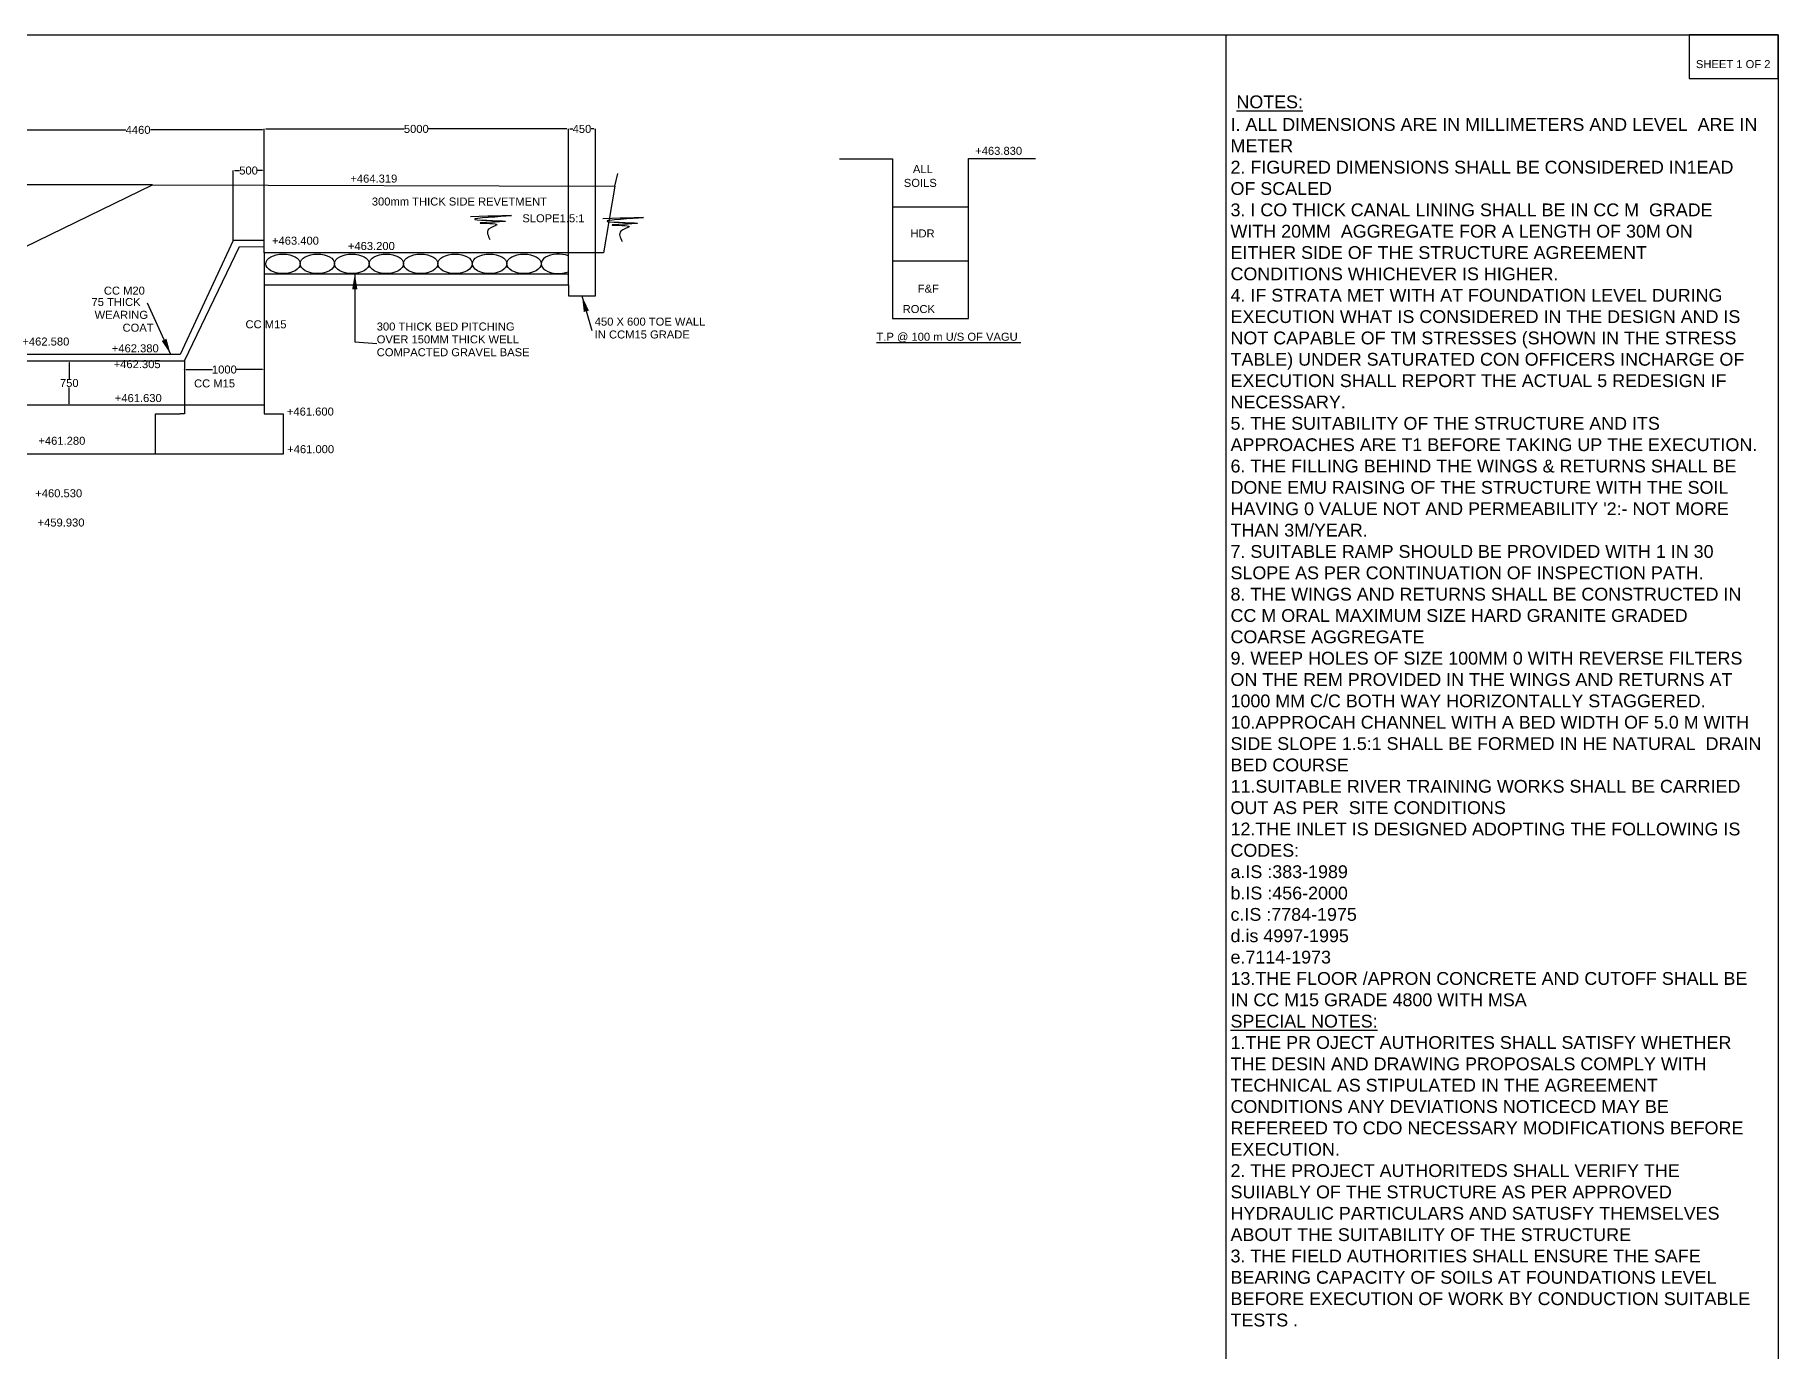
# Model space of a CAD drawing. Header units: inches. Extents: x 1508 to 4265, y 356 to 2032.
# Drawn here: x 3176 to 4265, y 1210 to 2032 of the extents above; entities that cross this region are included whole.
import ezdxf

# ---------------------------------------------------------------- set-up
doc = ezdxf.new("R2010")
doc.units = ezdxf.units.IN
doc.header["$MEASUREMENT"] = 0
doc.layers.add('DIMENSIONS', color=7, linetype='Continuous')
doc.layers.add('TEXT', color=1, linetype='Continuous')
doc.styles.get("Standard").update_dxf_attribs({"font": 'arial.ttf', "height": 5})
doc.dimstyles.get("Standard").update_dxf_attribs({"dimtxt": 0.18, "dimasz": 1, "dimexe": 0.18, "dimexo": 0.0625, "dimgap": 0.09, "dimtad": 0, "dimtih": 1, "dimtoh": 1, "dimdec": 4, "dimzin": 0, "dimdsep": 46, "dimtxsty": 'Standard', "dimcen": 0.09, "dimadec": 0, "dimazin": 0, "dimtfac": 1, "dimtdec": 4, "dimtofl": 0, "dimtmove": 0, "dimatfit": 3, "dimfxl": 1, "dimtolj": 1, "dimtzin": 0, "dimarcsym": 0})

# ---------------------------------------------------------------- blocks, each defined once
blk = doc.blocks.new('*D9')
at = {"layer": 'Defpoints', "color": 0, "transparency": 16777216}
for p in [(3319.6, 1972.4), (3319.6, 1937.9), (3162, 1895.5)]:
    blk.add_point(p, dxfattribs=at)
at = {"layer": 'DIMENSIONS', "color": 0, "lineweight": -2, "transparency": 16777216}
for p, q in [((3162, 1895.5), (3162, 1972.6)), ((3163, 1972.4), (3233.2, 1972.4)), ((3318.6, 1972.4), (3248.5, 1972.4)), ((3319.6, 1938), (3319.6, 1972.6))]:
    blk.add_line(p, q, dxfattribs=at)
at = {"layer": 'DIMENSIONS', "color": 0, "transparency": 16777216}
for points in [[(3163, 1972.5), (3163, 1972.2), (3162, 1972.4)], [(3318.6, 1972.5), (3318.6, 1972.2), (3319.6, 1972.4)]]:
    blk.add_solid(points, dxfattribs=at)
at = {"layer": 'DIMENSIONS', "color": 0, "transparency": 16777216, "insert": (3240.8, 1972.4), "char_height": 5, "attachment_point": 5}
blk.add_mtext('\\A1;4460', dxfattribs=at)
blk = doc.blocks.new('*D10')
at = {"layer": 'Defpoints', "color": 0, "transparency": 16777216}
for p in [(3509.6, 1973), (3319.6, 1937.9), (3509.6, 1895.5)]:
    blk.add_point(p, dxfattribs=at)
at = {"layer": 'DIMENSIONS', "color": 0, "lineweight": -2, "transparency": 16777216}
for p, q in [((3319.6, 1938), (3319.6, 1973.1)), ((3320.6, 1973), (3407.1, 1973)), ((3508.6, 1973), (3422.2, 1973)), ((3509.6, 1895.6), (3509.6, 1973.1))]:
    blk.add_line(p, q, dxfattribs=at)
at = {"layer": 'DIMENSIONS', "color": 0, "transparency": 16777216}
for points in [[(3320.6, 1973.1), (3320.6, 1972.8), (3319.6, 1973)], [(3508.6, 1973.1), (3508.6, 1972.8), (3509.6, 1973)]]:
    blk.add_solid(points, dxfattribs=at)
at = {"layer": 'DIMENSIONS', "color": 0, "transparency": 16777216, "insert": (3414.6, 1973), "char_height": 5, "attachment_point": 5}
blk.add_mtext('\\A1;5000', dxfattribs=at)
blk = doc.blocks.new('*D11')
at = {"layer": 'Defpoints', "color": 0, "transparency": 16777216}
for p in [(3526.6, 1973), (3509.6, 1895.5), (3526.6, 1895.5)]:
    blk.add_point(p, dxfattribs=at)
at = {"layer": 'DIMENSIONS', "color": 0, "lineweight": -2, "transparency": 16777216}
for p, q in [((3509.6, 1895.6), (3509.6, 1973.1)), ((3510.6, 1973), (3512.4, 1973)), ((3525.6, 1973), (3523.8, 1973)), ((3526.6, 1895.6), (3526.6, 1973.1))]:
    blk.add_line(p, q, dxfattribs=at)
at = {"layer": 'DIMENSIONS', "color": 0, "transparency": 16777216}
for points in [[(3510.6, 1973.1), (3510.6, 1972.8), (3509.6, 1973)], [(3525.6, 1973.1), (3525.6, 1972.8), (3526.6, 1973)]]:
    blk.add_solid(points, dxfattribs=at)
at = {"layer": 'DIMENSIONS', "color": 0, "transparency": 16777216, "insert": (3518.1, 1973), "char_height": 5, "attachment_point": 5}
blk.add_mtext('\\A1;450', dxfattribs=at)
blk = doc.blocks.new('*D19')
at = {"layer": 'Defpoints', "color": 0, "transparency": 16777216}
for p in [(3197.8, 1828.1), (3197.8, 1800.4), (3197.8, 1800.4)]:
    blk.add_point(p, dxfattribs=at)
at = {"layer": 'DIMENSIONS', "color": 0, "lineweight": -2, "transparency": 16777216}
for p, q in [((3197.8, 1828.1), (3197.7, 1828.1)), ((3197.8, 1827.1), (3197.8, 1816.9)), ((3197.8, 1801.4), (3197.8, 1811.6)), ((3197.8, 1800.4), (3197.7, 1800.4))]:
    blk.add_line(p, q, dxfattribs=at)
at = {"layer": 'DIMENSIONS', "color": 0, "transparency": 16777216}
for points in [[(3197.7, 1827.1), (3198, 1827.1), (3197.8, 1828.1)], [(3197.7, 1801.4), (3198, 1801.4), (3197.8, 1800.4)]]:
    blk.add_solid(points, dxfattribs=at)
at = {"layer": 'DIMENSIONS', "color": 0, "transparency": 16777216, "insert": (3197.8, 1814.3), "char_height": 5, "attachment_point": 5}
blk.add_mtext('\\A1;750', dxfattribs=at)
blk = doc.blocks.new('*D21')
at = {"layer": 'Defpoints', "color": 0, "transparency": 16777216}
for p in [(3319.5, 1947), (3300.2, 1903.3), (3319.5, 1903.3)]:
    blk.add_point(p, dxfattribs=at)
at = {"layer": 'DIMENSIONS', "color": 0, "lineweight": -2, "transparency": 16777216}
for p, q in [((3300.2, 1903.4), (3300.2, 1947.1)), ((3301.2, 1947), (3304.2, 1947)), ((3318.5, 1947), (3315.4, 1947)), ((3319.5, 1903.4), (3319.5, 1947.1))]:
    blk.add_line(p, q, dxfattribs=at)
at = {"layer": 'DIMENSIONS', "color": 0, "transparency": 16777216}
for points in [[(3301.2, 1947.1), (3301.2, 1946.8), (3300.2, 1947)], [(3318.5, 1947.1), (3318.5, 1946.8), (3319.5, 1947)]]:
    blk.add_solid(points, dxfattribs=at)
at = {"layer": 'DIMENSIONS', "color": 0, "transparency": 16777216, "insert": (3309.8, 1947), "char_height": 5, "attachment_point": 5}
blk.add_mtext('\\A1;500', dxfattribs=at)
blk = doc.blocks.new('*D22')
at = {"layer": 'Defpoints', "color": 0, "transparency": 16777216}
for p in [(3269.8, 1822.7), (3319.5, 1822.7), (3319.5, 1822.7)]:
    blk.add_point(p, dxfattribs=at)
at = {"layer": 'DIMENSIONS', "color": 0, "lineweight": -2, "transparency": 16777216}
for p, q in [((3269.8, 1822.8), (3269.8, 1822.9)), ((3270.8, 1822.7), (3287.3, 1822.7)), ((3318.5, 1822.7), (3302, 1822.7)), ((3319.5, 1822.8), (3319.5, 1822.9))]:
    blk.add_line(p, q, dxfattribs=at)
at = {"layer": 'DIMENSIONS', "color": 0, "transparency": 16777216}
for points in [[(3270.8, 1822.9), (3270.8, 1822.6), (3269.8, 1822.7)], [(3318.5, 1822.9), (3318.5, 1822.6), (3319.5, 1822.7)]]:
    blk.add_solid(points, dxfattribs=at)
at = {"layer": 'DIMENSIONS', "color": 0, "transparency": 16777216, "insert": (3294.7, 1822.7), "char_height": 5, "attachment_point": 5}
blk.add_mtext('\\A1;1000', dxfattribs=at)

msp = doc.modelspace()

# ---------------------------------------------------------------- linework, layer by layer
at = {"color": 0}
for points in [[(3249.77906, 1938.12615), (3538.7305, 1937.34489), (3540.41917, 1945.14995)], [(3093.30591, 1895.35499), (3162.04086, 1895.35499), (3249.77906, 1938.12615), (3142.28984, 1938.12615), (3093.30591, 1925.56166)], [(3538.7305, 1937.34489), (3531.52699, 1895.54303), (3319.48424, 1895.54303), (3319.59887, 1937.93737)], [(3319.50531, 1903.33657), (3300.1701, 1903.33657), (3267.04424, 1832.16133), (3162.65011, 1832.16133)], [(3162.65011, 1828.08918), (3269.815, 1828.08918), (3304.05393, 1899.49183), (3319.49481, 1899.45008)], [(3319.49481, 1895.54303), (3319.49481, 1795.00355), (3331.36945, 1795.00355), (3331.36945, 1769.82675), (3251.59153, 1769.82675), (3251.59153, 1795.00355), (3267.09494, 1795.00355)], [(3319.49481, 1875.64326), (3509.63808, 1875.64326), (3509.63808, 1895.54303)], [(3509.63808, 1875.64326), (3509.63808, 1868.75249), (3526.60109, 1868.75249), (3526.60109, 1895.54303)], [(3509.63808, 1882.30522), (3319.49481, 1882.30522)], [(3269.815, 1828.08918), (3269.815, 1795.00355), (3267.09494, 1795.00355)], [(3319.49481, 1800.44158), (3162.65011, 1800.44158)], [(3251.59153, 1769.82675), (3162.65011, 1769.82675)]]:
    msp.add_lwpolyline(points, dxfattribs=at)
msp.add_ellipse((3503.37007, 1888.78472), major_axis=(10.7527, 0), ratio=0.5664618212, start_param=0.9484729939, end_param=5.3347123133, dxfattribs=at)
for centre in [(3331.32684, 1888.78472), (3352.83224, 1888.78472), (3374.33764, 1888.78472), (3395.84305, 1888.78472), (3417.34845, 1888.78472), (3438.85386, 1888.78472), (3460.35926, 1888.78472), (3481.86466, 1888.78472)]:
    msp.add_ellipse(centre, major_axis=(10.7527, 0), ratio=0.5664618212, dxfattribs=at)
for points in [[(3448.51051, 1918.39032), (3473.04836, 1918.70606), (3451.19599, 1916.49591), (3470.15226, 1915.23298), (3454.46068, 1914.23315), (3464.99195, 1913.12807), (3459.72631, 1910.33909), (3460.62146, 1903.91915)], [(3531.11352, 1917.15114), (3555.65138, 1917.46688), (3533.799, 1915.25674), (3552.75528, 1913.9938), (3537.06369, 1912.99397), (3547.59496, 1911.8889), (3542.32932, 1909.09991), (3543.22448, 1902.67998)]]:
    msp.add_spline(points, degree=3, dxfattribs=at)
at = {"layer": 'TEXT', "color": 0}
for points in [[(4265.43554, 356.16961), (1507.85555, 356.16961), (1507.85555, 2031.77077), (4265.43554, 2031.77077)], [(4265.43554, 2031.77077), (4209.76877, 2031.77077), (4209.76877, 2004.60515), (4265.43554, 2004.60515)]]:
    msp.add_lwpolyline(points, close=True, dxfattribs=at)
for points in [[(3920.62064, 939.42481), (3920.62064, 2031.77077)], [(3679.05834, 1954.27134), (3712.11769, 1954.27134), (3712.11769, 1854.64568), (3759.51762, 1854.64568), (3759.51762, 1954.58619), (3801.48733, 1954.58619)], [(3759.51762, 1924.0649), (3712.11769, 1924.0649)], [(3759.51762, 1890.43121), (3712.11769, 1890.43121)]]:
    msp.add_lwpolyline(points, dxfattribs=at)

# ---------------------------------------------------------------- texts
for s, height, p in [('SHEET 1 OF 2', 5, (4214.05975, 2011.00993)), ('%%UNOTES:', 8, (3926.97471, 1985.94219)), ('+463.830', 5, (3763.77322, 1956.84118)), ('ALL', 5, (3724.88774, 1945.45339)), ('+464.319', 5, (3373.40561, 1939.50321)), ('SOILS ', 5, (3719.19696, 1936.81939)), ('300mm THICK SIDE REVETMENT', 5, (3386.81311, 1925.17626)), ('SLOPE1.5:1', 5, (3480.86184, 1914.69635)), ('HDR ', 5, (3723.30696, 1905.23158)), ('+463.400', 5, (3324.43262, 1900.73109)), ('+463.200', 5, (3371.85183, 1897.39086)), ('CC M20', 5, (3219.39874, 1869.51877)), ('F&F ', 5, (3727.91007, 1870.76621)), ('75 THICK', 5, (3211.67711, 1862.42943)), ('ROCK ', 5, (3718.47217, 1858.01626)), (' WEARING', 5, (3211.67711, 1854.39737)), ('CC M15', 5, (3307.89099, 1848.49209)), ('300 THICK BED PITCHING', 5, (3389.88207, 1847.10016)), ('450 X 600 TOE WALL', 5, (3526.08362, 1850.15466)), ('+462.580', 5, (3168.49514, 1837.72247)), ('          COAT', 5, (3211.67711, 1846.36531)), ('OVER 150MM THICK WELL', 5, (3389.88207, 1839.0681)), ('IN CCM15 GRADE', 5, (3526.08362, 1842.1226)), ('%%UT.P @ 100 m U/S OF VAGU ', 5, (3702.14245, 1840.70592)), ('+462.380', 5, (3224.35265, 1833.48385)), ('COMPACTED GRAVEL BASE', 5, (3389.88207, 1831.03604)), ('+462.305', 5, (3225.53108, 1823.59371)), ('CC M15', 5, (3275.7621, 1811.56136)), ('+461.630', 5, (3226.23815, 1802.40057)), ('+461.600', 5, (3333.74678, 1793.9785)), ('+461.280', 5, (3178.49843, 1775.73039)), ('+461.000', 5, (3333.93055, 1770.47653)), ('+460.530', 5, (3176.52811, 1742.93117)), ('+459.930', 5, (3177.98453, 1724.6611))]:
    msp.add_text(s, height=height, dxfattribs=at).set_placement(p)
at = {"layer": 'TEXT', "color": 0, "insert": (3923.31101, 1979.81145), "char_height": 8, "width": 331.0791636, "attachment_point": 1}
msp.add_mtext("I. ALL DIMENSIONS ARE IN MILLIMETERS AND LEVEL  ARE IN METER \\P2. FIGURED DIMENSIONS SHALL BE CONSIDERED IN1EAD OF SCALED \\P3. I CO THICK CANAL LINING SHALL BE IN CC M  GRADE WITH 20MM  AGGREGATE FOR A LENGTH OF 30M ON EITHER SIDE OF THE STRUCTURE AGREEMENT CONDITIONS WHICHEVER IS HIGHER.   \\P4. IF STRATA MET WITH AT FOUNDATION LEVEL DURING EXECUTION WHAT IS CONSIDERED IN THE DESIGN AND IS NOT CAPABLE OF TM STRESSES (SHOWN IN THE STRESS TABLE) UNDER SATURATED CON OFFICERS INCHARGE OF EXECUTION SHALL REPORT THE ACTUAL 5 REDESIGN IF NECESSARY. \\P5. THE SUITABILITY OF THE STRUCTURE AND ITS APPROACHES ARE T1 BEFORE TAKING UP THE EXECUTION.  \\P6. THE FILLING BEHIND THE WINGS & RETURNS SHALL BE DONE EMU RAISING OF THE STRUCTURE WITH THE SOIL HAVING 0 VALUE NOT AND PERMEABILITY '2:- NOT MORE THAN 3M/YEAR.   \\P7. SUITABLE RAMP SHOULD BE PROVIDED WITH 1 IN 30 SLOPE AS PER CONTINUATION OF INSPECTION PATH.  \\P8. THE WINGS AND RETURNS SHALL BE CONSTRUCTED IN CC M ORAL MAXIMUM SIZE HARD GRANITE GRADED COARSE AGGREGATE  \\P9. WEEP HOLES OF SIZE 100MM 0 WITH REVERSE FILTERS ON THE REM PROVIDED IN THE WINGS AND RETURNS AT 1000 MM C/C BOTH WAY HORIZONTALLY STAGGERED. \\P10.APPROCAH CHANNEL WITH A BED WIDTH OF 5.0 M WITH SIDE SLOPE 1.5:1 SHALL BE FORMED IN HE NATURAL  DRAIN BED COURSE \\P11.SUITABLE RIVER TRAINING WORKS SHALL BE CARRIED OUT AS PER  SITE CONDITIONS \\P12.THE INLET IS DESIGNED ADOPTING THE FOLLOWING IS CODES:\\Pa.IS :383-1989\\Pb.IS :456-2000\\Pc.IS :7784-1975\\Pd.is 4997-1995\\Pe.7114-1973\\P13.THE FLOOR /APRON CONCRETE AND CUTOFF SHALL BE IN CC M15 GRADE 4800 WITH MSA\\P{\\LSPECIAL NOTES:\\P}1.THE PR OJECT AUTHORITES SHALL SATISFY WHETHER THE DESIN AND DRAWING PROPOSALS COMPLY WITH TECHNICAL AS STIPULATED IN THE AGREEMENT CONDITIONS ANY DEVIATIONS NOTICECD MAY BE REFEREED TO CDO NECESSARY MODIFICATIONS BEFORE EXECUTION.\\P2. THE PROJECT AUTHORITEDS SHALL VERIFY THE SUIIABLY OF THE STRUCTURE AS PER APPROVED HYDRAULIC PARTICULARS AND SATUSFY THEMSELVES ABOUT THE SUITABILITY OF THE STRUCTURE   \\P3. THE FIELD AUTHORITIES SHALL ENSURE THE SAFE BEARING CAPACITY OF SOILS AT FOUNDATIONS LEVEL BEFORE EXECUTION OF WORK BY CONDUCTION SUITABLE TESTS . ", dxfattribs=at)

# ---------------------------------------------------------------- dimensions: what is measured, and where the dimension line sits
at = {"layer": 'DIMENSIONS', "color": 0}
for base, p1, p2, text, picture, middle in [((3319.59887, 1972.37671), (3162.04086, 1895.47999), (3319.59887, 1937.93737), '4460', '*D9', (3240.81986, 1972.37671)), ((3509.63808, 1972.96911), (3319.59887, 1937.93737), (3509.63808, 1895.54303), '5000', '*D10', (3414.61847, 1972.96911)), ((3526.60109, 1972.96911), (3509.63808, 1895.54303), (3526.60109, 1895.54303), '450', '*D11', (3518.11959, 1972.96911)), ((3319.50531, 1946.96541), (3300.1701, 1903.33657), (3319.50531, 1903.33657), '500', '*D21', (3309.83771, 1946.96541)), ((3319.49481, 1822.72268), (3269.815, 1822.72268), (3319.49481, 1822.72268), '1000', '*D22', (3294.6549, 1822.72268))]:
    dim = msp.add_linear_dim(base=base, p1=p1, p2=p2, text=text, dimstyle='Standard', dxfattribs=at)
    dim.commit()
    dim.dimension.update_dxf_attribs({"geometry": picture, "text_midpoint": middle})
dim = msp.add_linear_dim(base=(3197.83376, 1800.44158), p1=(3197.83376, 1828.08918), p2=(3197.83376, 1800.44158), angle=90, text='750', dimstyle='Standard', dxfattribs=at)
dim.commit()
dim.dimension.update_dxf_attribs({"geometry": '*D19', "text_midpoint": (3197.83376, 1814.26538)})

# ---------------------------------------------------------------- leaders
for points in [[(3376.17929, 1882.78373), (3376.14282, 1840.04095), (3389.88207, 1839.0681)], [(3261.17722, 1832.16133), (3246.62054, 1864.22552)], [(3518.11959, 1868.75249), (3524.24547, 1847.07951)]]:
    msp.add_leader(points, dimstyle='Standard', override={"dimasz": 10, "dimgap": 0.09, "dimtad": 0}, dxfattribs=at)

doc.saveas('drawing.dxf')
